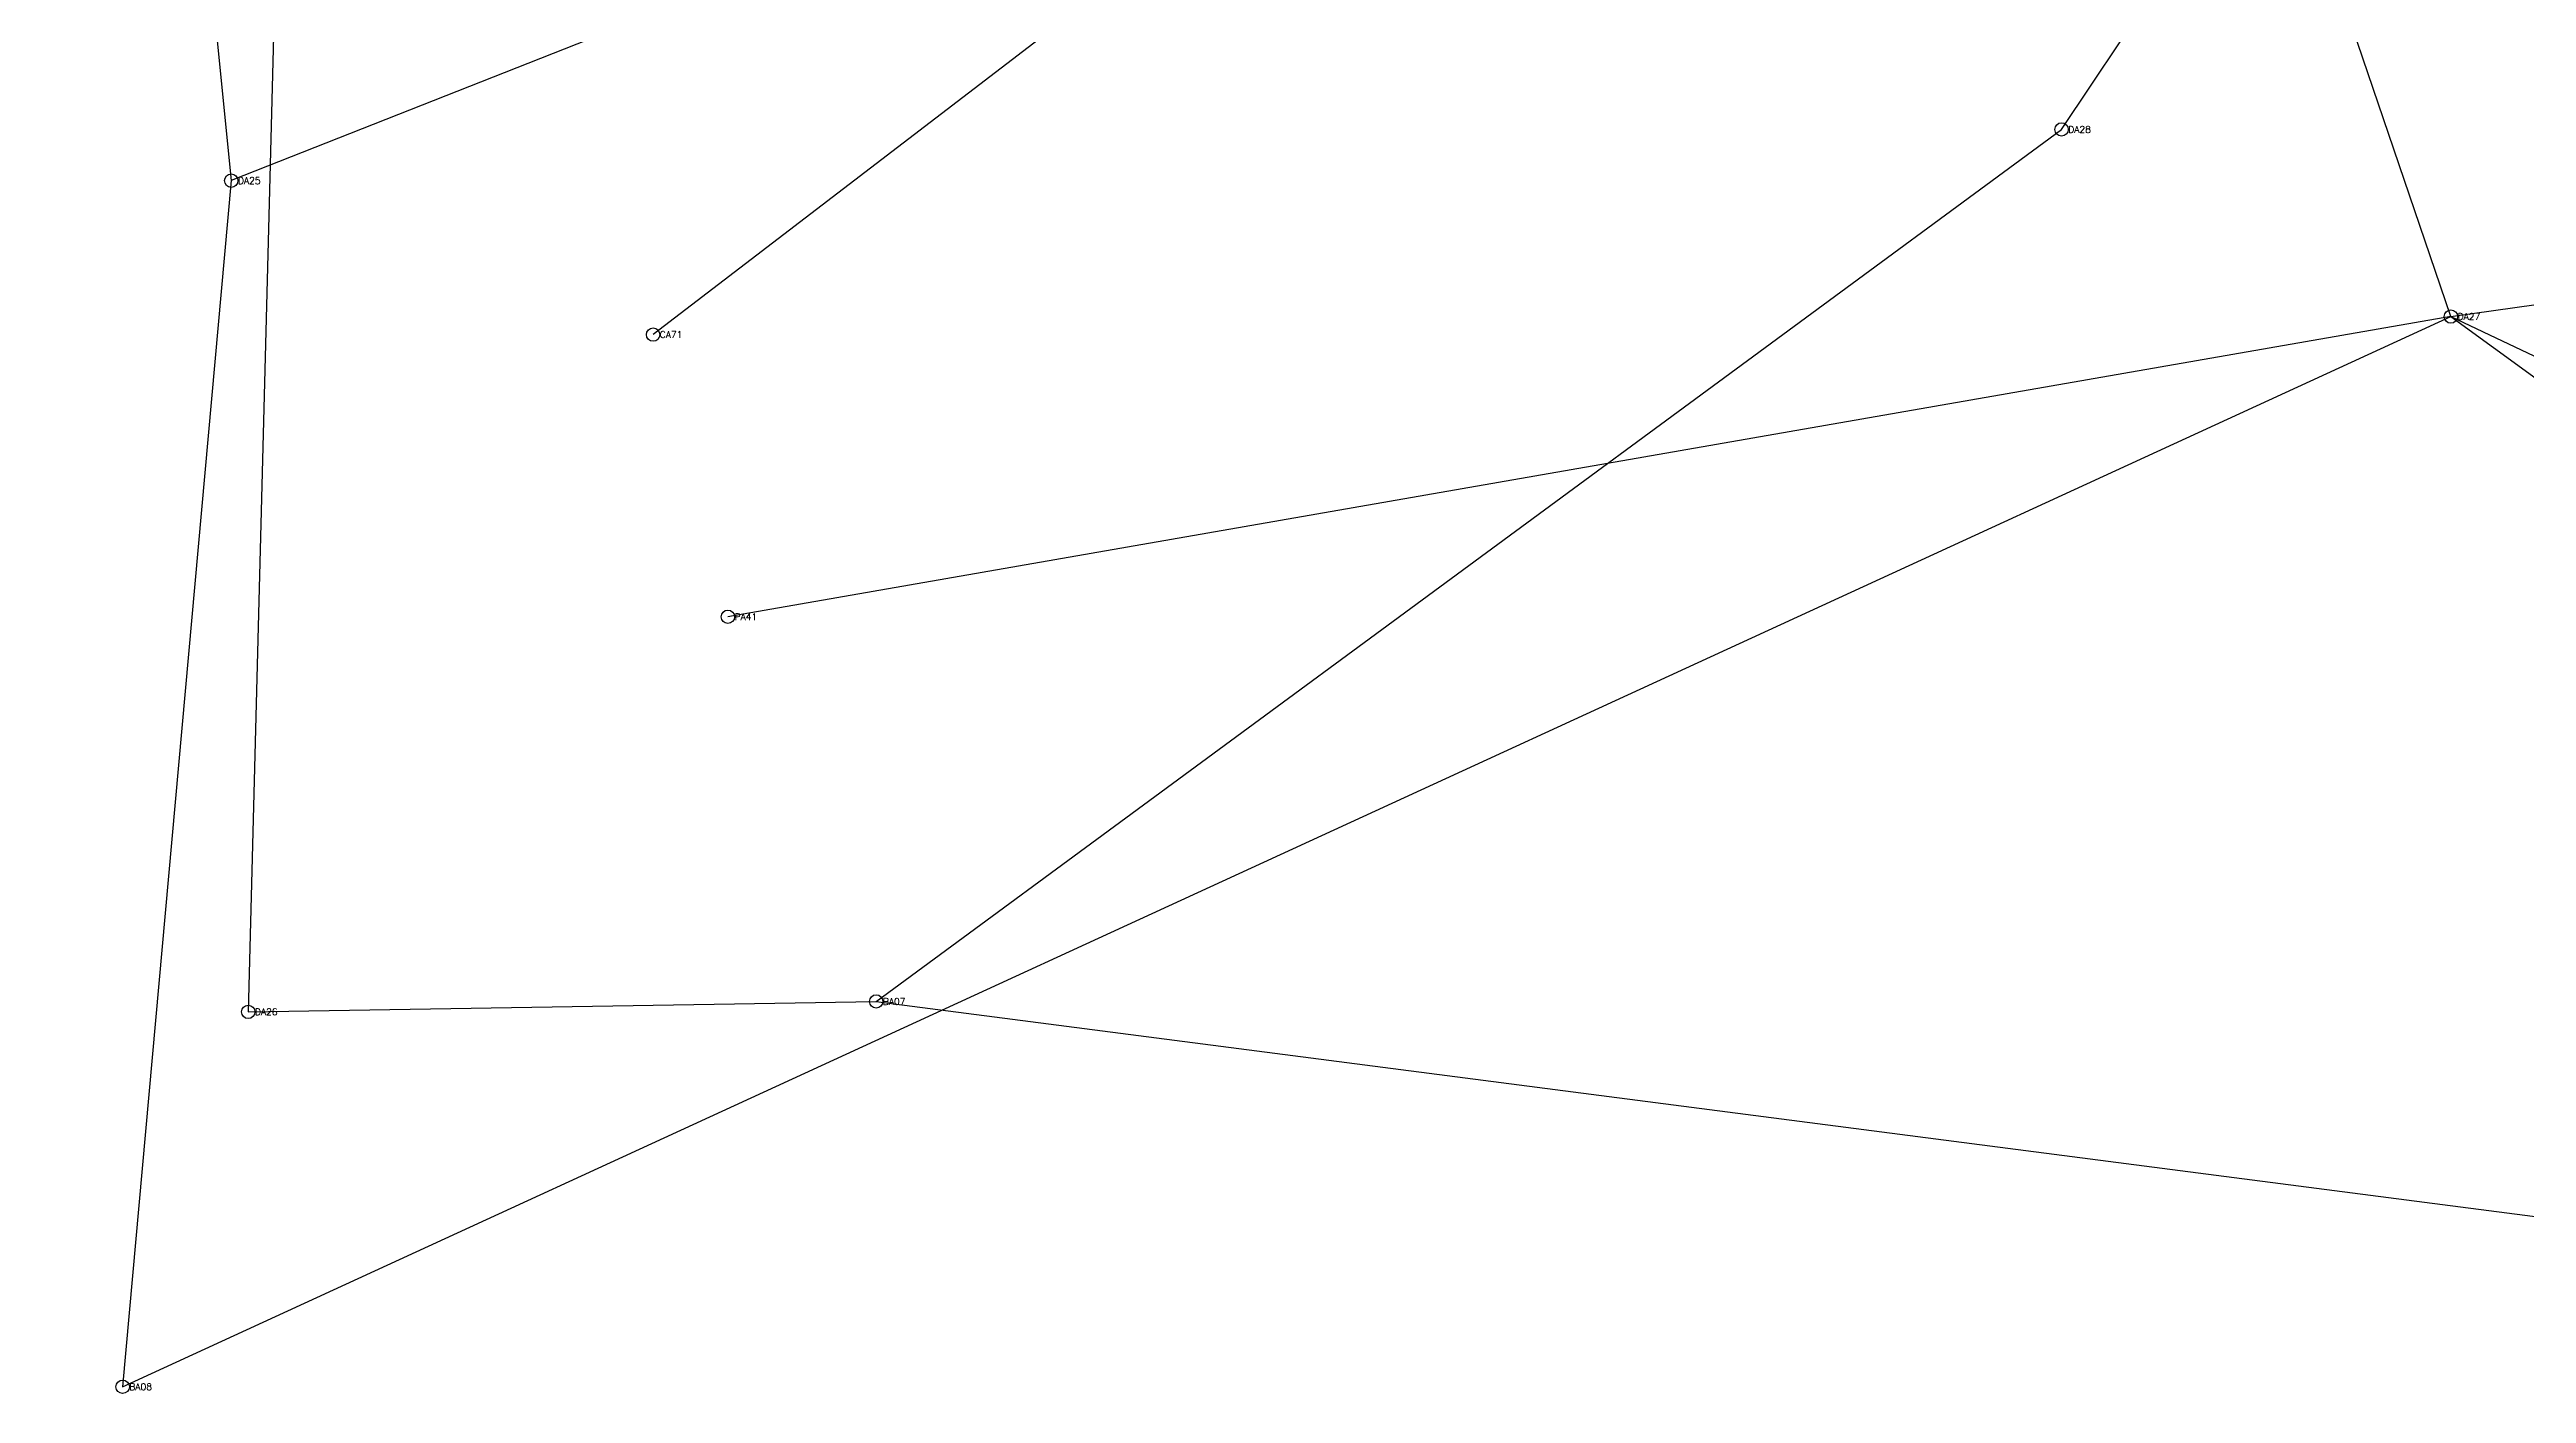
# Model space of a CAD drawing. Extents: x 166396 to 169408, y 2545087 to 2547192.
# Drawn here: x 167142.2 to 167512.8, y 2545120.7 to 2545321.6 of the extents above; entities that cross this region are included whole.
import ezdxf

# ---------------------------------------------------------------- set-up
doc = ezdxf.new("R2010")
doc.units = 0
doc.styles.get("Standard").update_dxf_attribs({"font": 'simplex'})

msp = doc.modelspace()

# ---------------------------------------------------------------- linework, layer by layer
at = {"color": 4}
for p, q in [((167142.211, 2545571.742), (167169.398, 2545302.041)), ((167443.261, 2545309.703), (167562.886, 2545488.369)), ((167178.952, 2545447.974), (167171.941, 2545177.727)), ((167361.891, 2545378.053), (167169.398, 2545302.041)), ((167361.891, 2545378.053), (167232.516, 2545279.017)), ((167501.51, 2545281.714), (167469.605, 2545375.4)), ((167501.51, 2545281.714), (167754.651, 2545317.21)), ((167265.894, 2545179.279), (167443.261, 2545309.703)), ((167169.398, 2545302.041), (167153.152, 2545121.66)), ((167153.152, 2545121.66), (167501.51, 2545281.714)), ((167153.152, 2545121.66), (167501.51, 2545281.714)), ((167501.51, 2545281.714), (167243.709, 2545236.821)), ((167501.51, 2545281.714), (167648.05, 2545175.283)), ((167501.51, 2545281.714), (167667.977, 2545203.004)), ((167171.941, 2545177.727), (167265.894, 2545179.279)), ((167265.894, 2545179.279), (167600.341, 2545135.977))]:
    msp.add_line(p, q, dxfattribs=at)
for centre in [(167443.261, 2545309.703), (167169.398, 2545302.041), (167232.516, 2545279.017), (167501.51, 2545281.714), (167243.709, 2545236.821), (167265.894, 2545179.279), (167171.941, 2545177.727), (167153.152, 2545121.66)]:
    msp.add_circle(centre, 1)

# ---------------------------------------------------------------- texts
at = {"color": 5}
for s, p in [('DA28', (167444.261, 2545309.203)), ('DA25', (167170.398, 2545301.541)), ('CA71', (167233.516, 2545278.517)), ('DA27', (167502.51, 2545281.214)), ('PA41', (167244.709, 2545236.321)), ('BA07', (167266.894, 2545178.779)), ('DA26', (167172.941, 2545177.227)), ('BA08', (167154.152, 2545121.16))]:
    msp.add_text(s, height=1, dxfattribs=at).set_placement(p)

doc.saveas('drawing.dxf')
